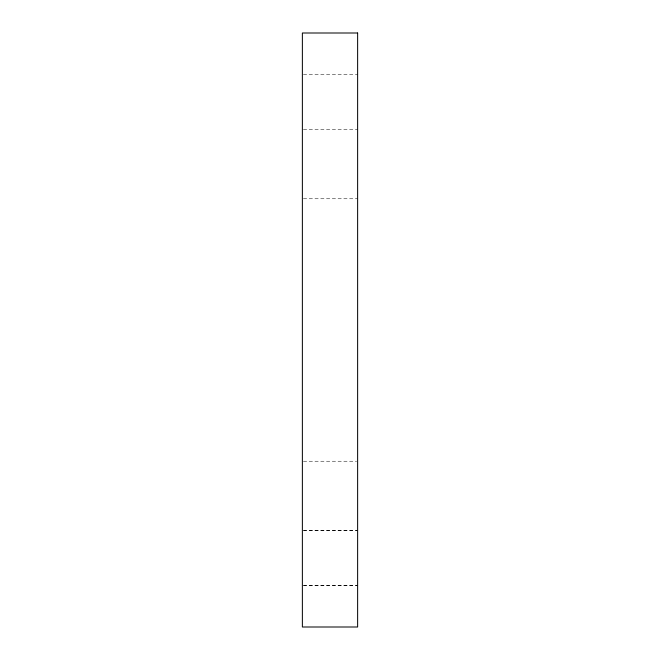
<?xml version="1.0" encoding="UTF-8"?>
<svg xmlns="http://www.w3.org/2000/svg" width="660" height="660" viewBox="0 0 660 660"><rect width="100%" height="100%" fill="white"/><g stroke="black" fill="none" stroke-linecap="round" stroke-linejoin="round"><path stroke-width="0.49" stroke-dasharray="3.3 2.47" d="M303.394 74.44L357.629 74.44M303.394 129.698L357.629 129.698M303.394 198.767L357.629 198.767M303.394 461.233L356.606 461.233M303.394 530.302L357.629 530.302M303.394 530.417L357.629 530.417M303.394 585.445L357.629 585.445M303.394 585.56L357.629 585.56"/><path stroke-width="0.99" d="M357.629 33L302.371 33L302.371 627L357.629 627L357.629 33"/></g></svg>
